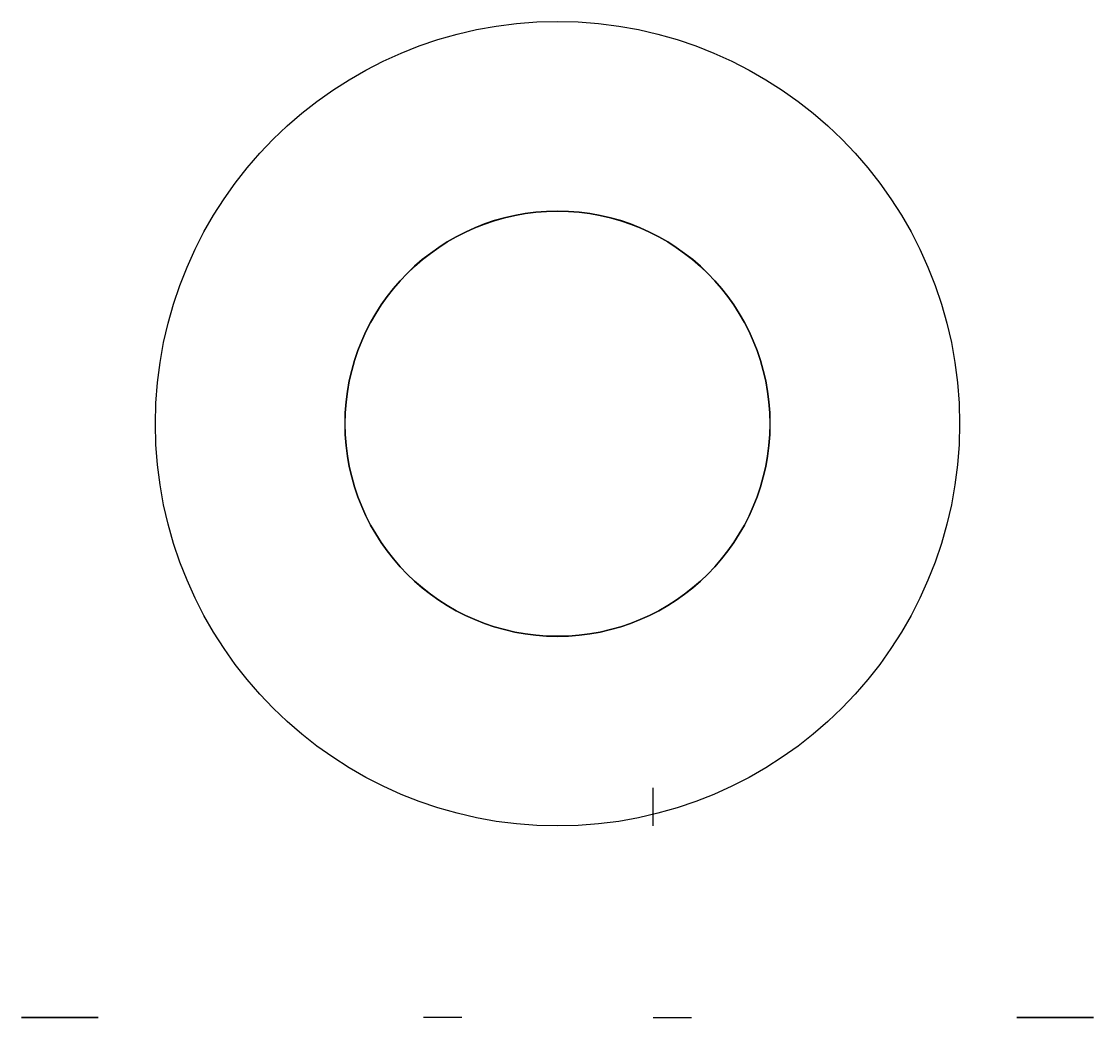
# Model space of a CAD drawing. Header units: millimetres. Extents: x -28 to 28, y 0 to 52.
import ezdxf

# ---------------------------------------------------------------- set-up
doc = ezdxf.new("R2010")
doc.units = ezdxf.units.MM

msp = doc.modelspace()

# ---------------------------------------------------------------- linework, layer by layer
for p, q in [((5, 10, 12), (5, 12, 10)), ((-5, 0, 12), (-7, 0, 10)), ((5, 0, 12), (7, 0, 10))]:
    msp.add_line(p, q)
for radius in [21, 11.099]:
    msp.add_circle((0, 31), radius)
at = {"extrusion": (0, 0, -1)}
msp.add_circle((0, 31), 11.1, dxfattribs=at)
at = {"extrusion": (0, -1, 0)}
for centre in [(-26, 5), (26, 5)]:
    msp.add_circle(centre, 2, dxfattribs=at)

doc.saveas('drawing.dxf')
